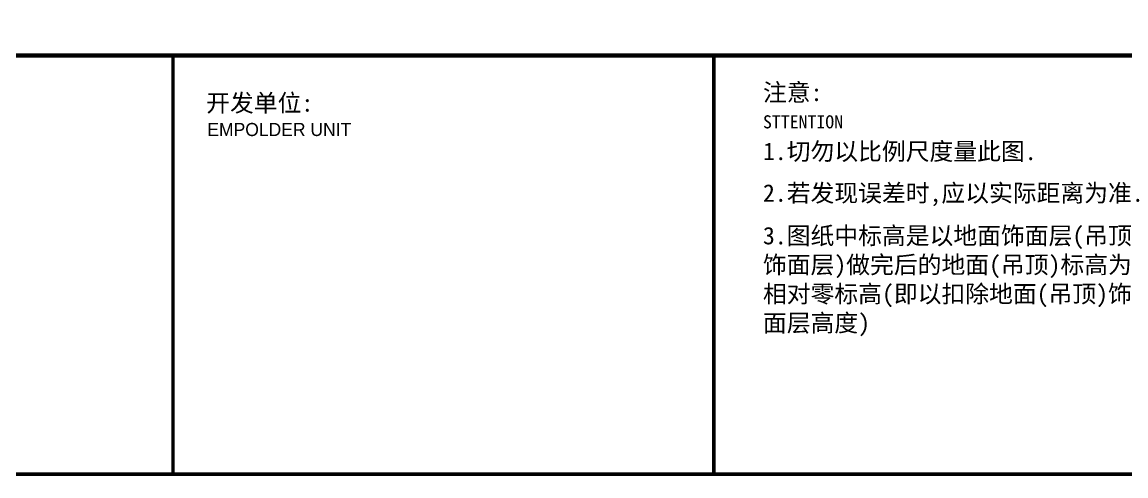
# Model space of a CAD drawing. Extents: x 1575758 to 1999219, y -897052 to -636879.
# Drawn here: x 1599653 to 1644001, y -845914 to -827678 of the extents above; entities that cross this region are included whole.
import ezdxf

# ---------------------------------------------------------------- set-up
doc = ezdxf.new("R2010")
doc.units = 0
doc.header["$LTSCALE"] = 1500
doc.header["$MEASUREMENT"] = 0
doc.layers.add('AXIS', color=7, linetype='CONTINUOUS', lineweight=5)
doc.layers.add('JIAJU1', color=1, linetype='CONTINUOUS')
doc.styles.get("Standard").update_dxf_attribs({"font": 'simhei.ttf', "height": 1.2})

msp = doc.modelspace()

# ---------------------------------------------------------------- linework, layer by layer
at = {"layer": 'AXIS', "color": 0, "const_width": 140.2}
msp.add_lwpolyline([(1578346.2, -748036.2), (1578346.2, -845844), (1711561.1, -845844), (1711561.1, -748036.2)], close=True, dxfattribs=at)
at = {"layer": 'AXIS', "color": 0}
for points, const_width in [([(1578346.2, -829016.9), (1711561.1, -829016.9)], 175.3), ([(1605719.7, -845844), (1605719.7, -829016.9)], 140.2), ([(1627448, -845844), (1627448, -829016.9)], 140.2)]:
    msp.add_lwpolyline(points, dxfattribs=dict(at, const_width=const_width))

# ---------------------------------------------------------------- texts
at = {"layer": 'AXIS', "color": 250, "attachment_point": 1}
for s, insert, char_height, width in [('{\\fSimHei|b0|i0|c134|p2;\\C5;开发单位:}', (1607048.5, -830575.5), 701.131, 6476.823), ('{\\fSimSun|b0|i0|c134|p2;\\C5;STTENTION}', (1629418.6, -831422.9), 525.848, 6476.823), ('\\fￋￎￌ￥|b0|i0|c134|p2;\\C5;EMPOLDER UNIT', (1607094.9, -831731.2), 525.848, 9314.727), ('{\\fSimHei|b0|i0|c134|p2;\\C5;1.切勿以比例尺度量此图.}', (1629418.6, -832522.6), 701.131, 17463.279), ('{\\fSimHei|b0|i0|c134|p2;\\C5;2.若发现误差时,应以实际距离为准.}', (1629418.6, -834195.5), 701.131, 17463.279), ('{\\fSimHei|b0|i0|c134|p2;\\C5;3.图纸中标高是以地面饰面层(吊顶\\P饰面层)做完后的地面(吊顶)标高为\\P相对零标高(即以扣除地面(吊顶)饰\\P面层高度)}', (1629418.6, -835909), 701.131, 17463.279)]:
    msp.add_mtext(s, dxfattribs=dict(at, insert=insert, char_height=char_height, width=width))
at = {"layer": 'JIAJU1', "color": 22, "insert": (1629418.6, -830151), "char_height": 701.131, "width": 6476.823, "attachment_point": 1}
msp.add_mtext('{\\fSimHei|b0|i0|c134|p2;\\C5;注意:}', dxfattribs=at)

doc.saveas('drawing.dxf')
